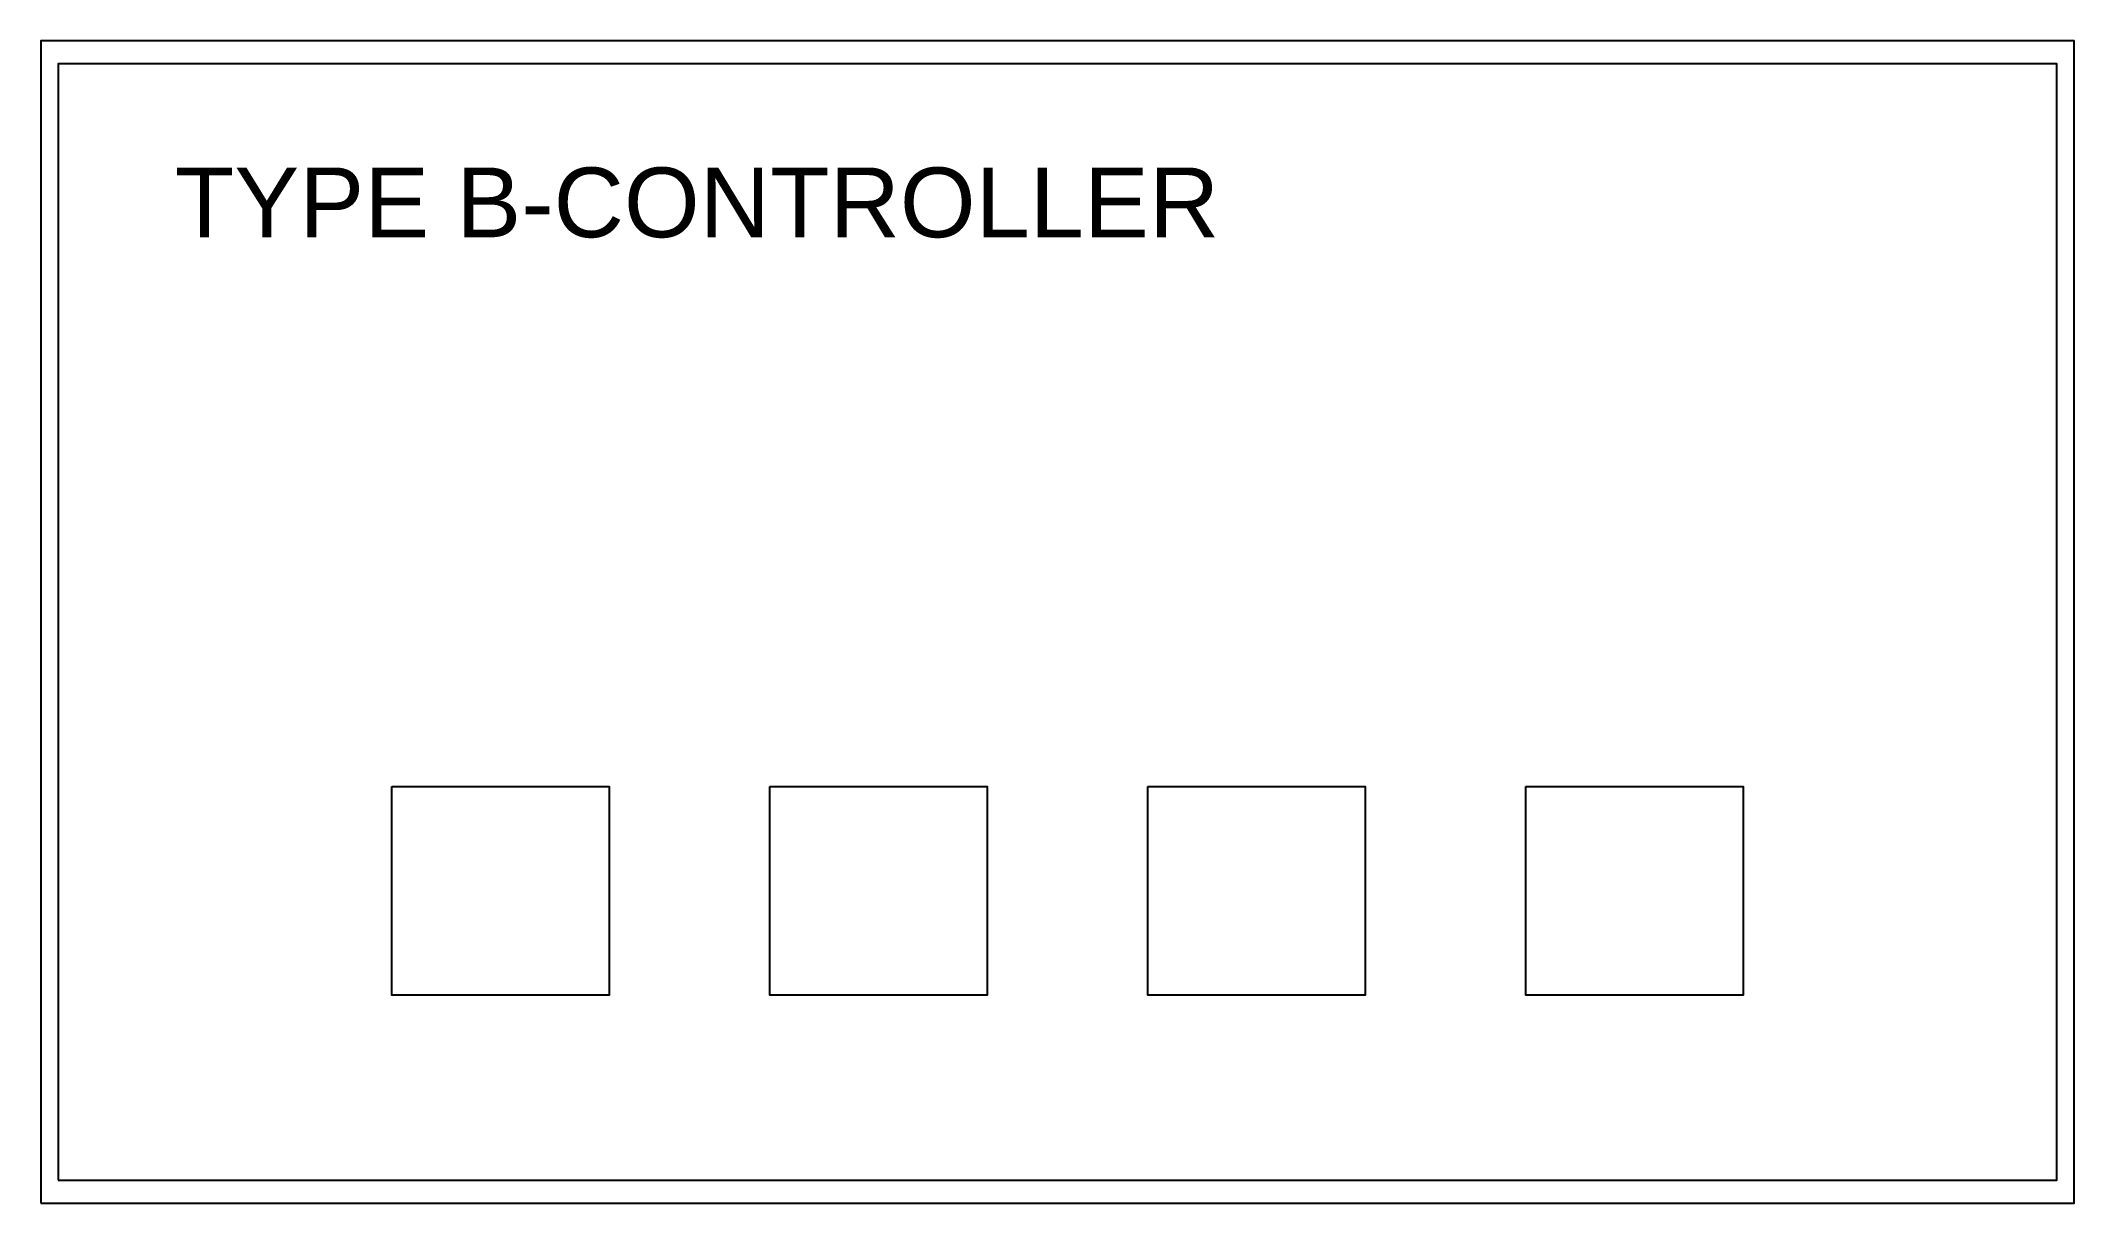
# Model space of a CAD drawing. Extents: x 0 to 175, y 0 to 100.
import ezdxf

# ---------------------------------------------------------------- set-up
doc = ezdxf.new("R2010")
doc.units = 0
doc.styles.add('VNARIAL', font='txt')

# ---------------------------------------------------------------- blocks, each defined once
blk = doc.blocks.new('LV429640ATNSX22A 5')
at = {"color": 1, "ltscale": 10}
for points in [[(-87.5, -2), (87.5, -2), (87.5, 98), (-87.5, 98)], [(-57.27, 33.84), (-38.58, 33.84), (-38.58, 15.91), (-57.27, 15.91)], [(-24.74, 33.84), (-6.05, 33.84), (-6.05, 15.91), (-24.74, 15.91)], [(7.78, 33.84), (26.48, 33.84), (26.48, 15.91), (7.78, 15.91)], [(40.31, 33.84), (59.01, 33.84), (59.01, 15.91), (40.31, 15.91)]]:
    blk.add_lwpolyline(points, close=True, dxfattribs=at)
at = {"color": 3, "ltscale": 10}
blk.add_lwpolyline([(-86, 0), (86, 0), (86, 96), (-86, 96)], close=True, dxfattribs=at)
at = {"color": 7, "insert": (-75.96, 87.09), "char_height": 6, "width": 138.2641, "attachment_point": 1, "style": 'VNARIAL'}
blk.add_mtext('TYPE B-CONTROLLER', dxfattribs=at)

msp = doc.modelspace()

# ---------------------------------------------------------------- block references
msp.add_blockref('LV429640ATNSX22A 5', (87.5, 2))

doc.saveas('drawing.dxf')
